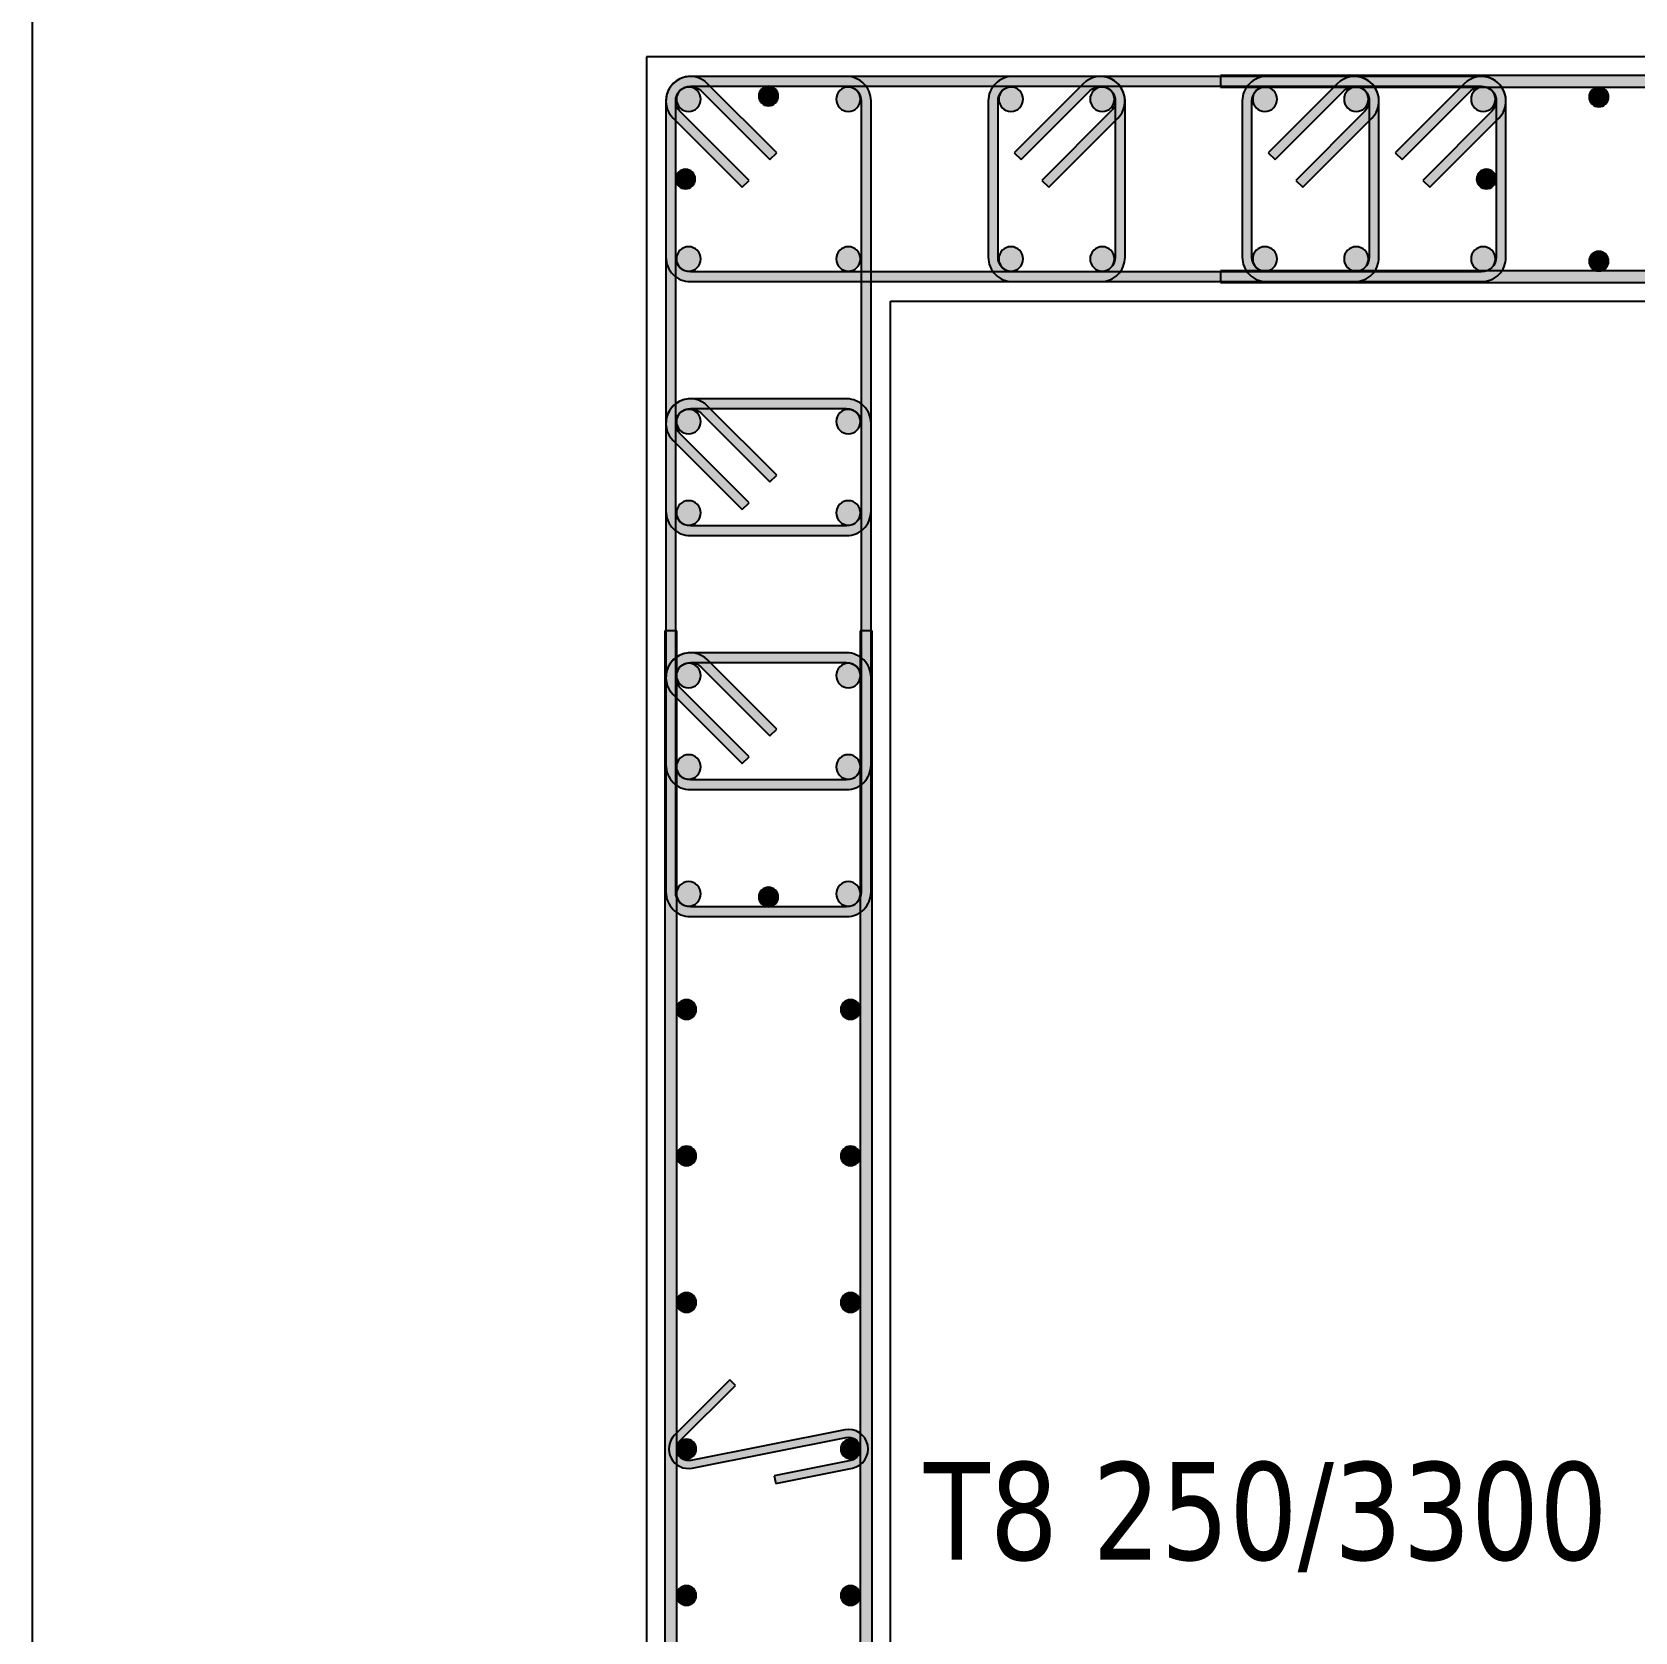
# Model space of a CAD drawing. Header units: millimetres. Extents: x -2171 to 1563, y -1758 to -1505.
# Drawn here: x -1605.61 to -1597.41, y -1613.7 to -1605.52 of the extents above; entities that cross this region are included whole.
import ezdxf

# ---------------------------------------------------------------- set-up
doc = ezdxf.new("R2010")
doc.units = ezdxf.units.MM
for name, color, linetype in [('Col_Det', 7, 'Continuous'), ('Col_Det_Fill', 7, 'Continuous'), ('Geo_Col_Pro_1', 7, 'Continuous'), ('pinakaki', 153, 'Continuous')]:
    doc.layers.add(name, color=color, linetype=linetype)
doc.styles.get("Standard").update_dxf_attribs({"font": 'tahoma.ttf'})

msp = doc.modelspace()

# ---------------------------------------------------------------- hatches: boundary and pattern name
at = {"layer": 'Col_Det_Fill'}
for color, points in [(252, [(-1602.1903, -1605.8148), (-1602.1549, -1605.7794, 0.668179), (-1602.3683, -1605.8678), (-1602.3183, -1605.8678, -0.668179)]), (252, [(-1602.2433, -1605.7928), (-1602.2433, -1605.7428, 0.668179), (-1602.3317, -1605.9562), (-1602.2963, -1605.9208, -0.668179)]), (252, [(-1602.2433, -1605.7928), (-1602.2433, -1605.7428, 0.414214), (-1602.3683, -1605.8678), (-1602.3183, -1605.8678, -0.414214)]), (56, [(-1602.2521, -1605.7965, 0.414214), (-1602.3146, -1605.859, 0.414214), (-1602.2521, -1605.9215, 0.414214), (-1602.1896, -1605.859, 0.414214)]), (252, [(-1601.4433, -1605.7928), (-1601.4433, -1605.7428), (-1602.2433, -1605.7428), (-1602.2433, -1605.7928)]), (252, [(-1598.1933, -1605.7928), (-1598.1933, -1605.7428), (-1602.2433, -1605.7428), (-1602.2433, -1605.7928)]), (252, [(-1601.8367, -1606.1683), (-1601.8014, -1606.133), (-1602.1549, -1605.7794), (-1602.1903, -1605.8148)]), (133, [(-1601.8433, -1605.7928, 0.414214), (-1601.8933, -1605.8428, 0.414214), (-1601.8433, -1605.8928, 0.414214), (-1601.7933, -1605.8428, 0.414214)]), (56, [(-1601.4345, -1605.7965, 0.414214), (-1601.497, -1605.859, 0.414214), (-1601.4345, -1605.9215, 0.414214), (-1601.372, -1605.859, 0.414214)]), (252, [(-1601.3683, -1605.8678), (-1601.3183, -1605.8678, 0.414214), (-1601.4433, -1605.7428), (-1601.4433, -1605.7928, -0.414214)]), (252, [(-1600.5933, -1605.7928), (-1600.5933, -1605.7428, 0.414214), (-1600.7183, -1605.8678), (-1600.6683, -1605.8678, -0.414214)]), (56, [(-1600.6021, -1605.7965, 0.414214), (-1600.6646, -1605.859, 0.414214), (-1600.6021, -1605.9215, 0.414214), (-1600.5396, -1605.859, 0.414214)]), (252, [(-1600.1433, -1605.7928), (-1600.1433, -1605.7428), (-1600.5933, -1605.7428), (-1600.5933, -1605.7928)]), (252, [(-1600.1963, -1605.8148), (-1600.2317, -1605.7794), (-1600.5852, -1606.133), (-1600.5499, -1606.1683)]), (252, [(-1600.0683, -1605.8678), (-1600.0183, -1605.8678, 0.668179), (-1600.2317, -1605.7794), (-1600.1963, -1605.8148, -0.668179)]), (56, [(-1600.1345, -1605.7965, 0.414214), (-1600.197, -1605.859, 0.414214), (-1600.1345, -1605.9215, 0.414214), (-1600.072, -1605.859, 0.414214)]), (252, [(-1600.0903, -1605.9208), (-1600.0549, -1605.9562, 0.668179), (-1600.1433, -1605.7428), (-1600.1433, -1605.7928, -0.668179)]), (252, [(-1592.6564, -1605.7978), (-1592.6564, -1605.7378), (-1599.5302, -1605.7378), (-1599.5302, -1605.7978)]), (252, [(-1599.2933, -1605.7928), (-1599.2933, -1605.7428, 0.414214), (-1599.4183, -1605.8678), (-1599.3683, -1605.8678, -0.414214)]), (56, [(-1599.3021, -1605.7965, 0.414214), (-1599.3646, -1605.859, 0.414214), (-1599.3021, -1605.9215, 0.414214), (-1599.2396, -1605.859, 0.414214)]), (252, [(-1598.8433, -1605.7928), (-1598.8433, -1605.7428), (-1599.2933, -1605.7428), (-1599.2933, -1605.7928)]), (252, [(-1598.8963, -1605.8148), (-1598.9317, -1605.7794), (-1599.2852, -1606.133), (-1599.2499, -1606.1683)]), (252, [(-1598.7683, -1605.8678), (-1598.7183, -1605.8678, 0.668179), (-1598.9317, -1605.7794), (-1598.8963, -1605.8148, -0.668179)]), (56, [(-1598.8345, -1605.7965, 0.414214), (-1598.897, -1605.859, 0.414214), (-1598.8345, -1605.9215, 0.414214), (-1598.772, -1605.859, 0.414214)]), (252, [(-1598.7903, -1605.9208), (-1598.7549, -1605.9562, 0.668179), (-1598.8433, -1605.7428), (-1598.8433, -1605.7928, -0.668179)]), (252, [(-1598.2463, -1605.8148), (-1598.2817, -1605.7794), (-1598.6352, -1606.133), (-1598.5999, -1606.1683)]), (252, [(-1598.1183, -1605.8678), (-1598.0683, -1605.8678, 0.668179), (-1598.2817, -1605.7794), (-1598.2463, -1605.8148, -0.668179)]), (56, [(-1598.1845, -1605.7965, 0.414214), (-1598.247, -1605.859, 0.414214), (-1598.1845, -1605.9215, 0.414214), (-1598.122, -1605.859, 0.414214)]), (252, [(-1598.1403, -1605.9208), (-1598.1049, -1605.9562, 0.668179), (-1598.1933, -1605.7428), (-1598.1933, -1605.7928, -0.668179)]), (133, [(-1597.6429, -1605.8478, 0.414214), (-1597.5929, -1605.8978, 0.414214), (-1597.5429, -1605.8478, 0.414214), (-1597.5929, -1605.7978, 0.414214)]), (252, [(-1602.3183, -1605.8678), (-1602.3683, -1605.8678), (-1602.3683, -1609.9178), (-1602.3183, -1609.9178)]), (252, [(-1602.3183, -1605.8678), (-1602.3683, -1605.8678), (-1602.3683, -1606.6678), (-1602.3183, -1606.6678)]), (252, [(-1601.3683, -1609.9178), (-1601.3183, -1609.9178), (-1601.3183, -1605.8678), (-1601.3683, -1605.8678)]), (252, [(-1600.6683, -1605.8678), (-1600.7183, -1605.8678), (-1600.7183, -1606.6678), (-1600.6683, -1606.6678)]), (252, [(-1600.0683, -1606.6678), (-1600.0183, -1606.6678), (-1600.0183, -1605.8678), (-1600.0683, -1605.8678)]), (252, [(-1599.3683, -1605.8678), (-1599.4183, -1605.8678), (-1599.4183, -1606.6678), (-1599.3683, -1606.6678)]), (252, [(-1598.7683, -1606.6678), (-1598.7183, -1606.6678), (-1598.7183, -1605.8678), (-1598.7683, -1605.8678)]), (252, [(-1598.1183, -1606.6678), (-1598.0683, -1606.6678), (-1598.0683, -1605.8678), (-1598.1183, -1605.8678)]), (252, [(-1602.2963, -1605.9208), (-1602.3317, -1605.9562), (-1601.9781, -1606.3097), (-1601.9428, -1606.2744)]), (252, [(-1600.4438, -1606.2744), (-1600.4085, -1606.3097), (-1600.0549, -1605.9562), (-1600.0903, -1605.9208)]), (252, [(-1599.1438, -1606.2744), (-1599.1085, -1606.3097), (-1598.7549, -1605.9562), (-1598.7903, -1605.9208)]), (252, [(-1598.4938, -1606.2744), (-1598.4585, -1606.3097), (-1598.1049, -1605.9562), (-1598.1403, -1605.9208)]), (133, [(-1602.2683, -1606.2178, 0.414214), (-1602.3183, -1606.2678, 0.414214), (-1602.2683, -1606.3178, 0.414214), (-1602.2183, -1606.2678, 0.414214)]), (133, [(-1598.1683, -1606.2178, 0.414214), (-1598.2183, -1606.2678, 0.414214), (-1598.1683, -1606.3178, 0.414214), (-1598.1183, -1606.2678, 0.414214)]), (56, [(-1602.2521, -1606.6141, 0.414214), (-1602.3146, -1606.6766, 0.414214), (-1602.2521, -1606.7391, 0.414214), (-1602.1896, -1606.6766, 0.414214)]), (56, [(-1601.4345, -1606.6141, 0.414214), (-1601.497, -1606.6766, 0.414214), (-1601.4345, -1606.7391, 0.414214), (-1601.372, -1606.6766, 0.414214)]), (56, [(-1600.6021, -1606.6141, 0.414214), (-1600.6646, -1606.6766, 0.414214), (-1600.6021, -1606.7391, 0.414214), (-1600.5396, -1606.6766, 0.414214)]), (56, [(-1600.1345, -1606.6141, 0.414214), (-1600.197, -1606.6766, 0.414214), (-1600.1345, -1606.7391, 0.414214), (-1600.072, -1606.6766, 0.414214)]), (56, [(-1599.3021, -1606.6141, 0.414214), (-1599.3646, -1606.6766, 0.414214), (-1599.3021, -1606.7391, 0.414214), (-1599.2396, -1606.6766, 0.414214)]), (56, [(-1598.8345, -1606.6141, 0.414214), (-1598.897, -1606.6766, 0.414214), (-1598.8345, -1606.7391, 0.414214), (-1598.772, -1606.6766, 0.414214)]), (56, [(-1598.1845, -1606.6141, 0.414214), (-1598.247, -1606.6766, 0.414214), (-1598.1845, -1606.7391, 0.414214), (-1598.122, -1606.6766, 0.414214)]), (252, [(-1602.3183, -1606.6678), (-1602.3683, -1606.6678, 0.414214), (-1602.2433, -1606.7928), (-1602.2433, -1606.7428, -0.414214)]), (252, [(-1600.6683, -1606.6678), (-1600.7183, -1606.6678, 0.414214), (-1600.5933, -1606.7928), (-1600.5933, -1606.7428, -0.414214)]), (252, [(-1600.1433, -1606.7428), (-1600.1433, -1606.7928, 0.414214), (-1600.0183, -1606.6678), (-1600.0683, -1606.6678, -0.414214)]), (252, [(-1599.3683, -1606.6678), (-1599.4183, -1606.6678, 0.414214), (-1599.2933, -1606.7928), (-1599.2933, -1606.7428, -0.414214)]), (252, [(-1598.8433, -1606.7428), (-1598.8433, -1606.7928, 0.414214), (-1598.7183, -1606.6678), (-1598.7683, -1606.6678, -0.414214)]), (252, [(-1598.1933, -1606.7428), (-1598.1933, -1606.7928, 0.414214), (-1598.0683, -1606.6678), (-1598.1183, -1606.6678, -0.414214)]), (133, [(-1597.6429, -1606.6878, 0.414214), (-1597.5929, -1606.7378, 0.414214), (-1597.5429, -1606.6878, 0.414214), (-1597.5929, -1606.6378, 0.414214)]), (252, [(-1602.2433, -1606.7428), (-1602.2433, -1606.7928), (-1598.1933, -1606.7928), (-1598.1933, -1606.7428)]), (252, [(-1600.5933, -1606.7428), (-1600.5933, -1606.7928), (-1600.1433, -1606.7928), (-1600.1433, -1606.7428)]), (252, [(-1599.5302, -1606.7378), (-1599.5302, -1606.7978), (-1592.6564, -1606.7978), (-1592.6564, -1606.7378)]), (252, [(-1599.2933, -1606.7428), (-1599.2933, -1606.7928), (-1598.8433, -1606.7928), (-1598.8433, -1606.7428)]), (252, [(-1602.1903, -1607.4648), (-1602.1549, -1607.4294, 0.668179), (-1602.3683, -1607.5178), (-1602.3183, -1607.5178, -0.668179)]), (252, [(-1602.2433, -1607.4428), (-1602.2433, -1607.3928, 0.668179), (-1602.3317, -1607.6062), (-1602.2963, -1607.5708, -0.668179)]), (252, [(-1601.4433, -1607.4428), (-1601.4433, -1607.3928), (-1602.2433, -1607.3928), (-1602.2433, -1607.4428)]), (252, [(-1601.8367, -1607.8183), (-1601.8014, -1607.783), (-1602.1549, -1607.4294), (-1602.1903, -1607.4648)]), (252, [(-1601.3683, -1607.5178), (-1601.3183, -1607.5178, 0.414214), (-1601.4433, -1607.3928), (-1601.4433, -1607.4428, -0.414214)]), (252, [(-1602.3183, -1607.5178), (-1602.3683, -1607.5178), (-1602.3683, -1607.9678), (-1602.3183, -1607.9678)]), (56, [(-1602.2521, -1607.4465, 0.414214), (-1602.3146, -1607.509, 0.414214), (-1602.2521, -1607.5715, 0.414214), (-1602.1896, -1607.509, 0.414214)]), (56, [(-1601.4345, -1607.4465, 0.414214), (-1601.497, -1607.509, 0.414214), (-1601.4345, -1607.5715, 0.414214), (-1601.372, -1607.509, 0.414214)]), (252, [(-1601.3683, -1607.9678), (-1601.3183, -1607.9678), (-1601.3183, -1607.5178), (-1601.3683, -1607.5178)]), (252, [(-1602.2963, -1607.5708), (-1602.3317, -1607.6062), (-1601.9781, -1607.9597), (-1601.9428, -1607.9244)]), (56, [(-1602.2521, -1607.9141, 0.414214), (-1602.3146, -1607.9766, 0.414214), (-1602.2521, -1608.0391, 0.414214), (-1602.1896, -1607.9766, 0.414214)]), (56, [(-1601.4345, -1607.9141, 0.414214), (-1601.497, -1607.9766, 0.414214), (-1601.4345, -1608.0391, 0.414214), (-1601.372, -1607.9766, 0.414214)]), (252, [(-1602.3183, -1607.9678), (-1602.3683, -1607.9678, 0.414214), (-1602.2433, -1608.0928), (-1602.2433, -1608.0428, -0.414214)]), (252, [(-1601.4433, -1608.0428), (-1601.4433, -1608.0928, 0.414214), (-1601.3183, -1607.9678), (-1601.3683, -1607.9678, -0.414214)]), (252, [(-1602.2433, -1608.0428), (-1602.2433, -1608.0928), (-1601.4433, -1608.0928), (-1601.4433, -1608.0428)]), (252, [(-1602.3133, -1608.5809), (-1602.3733, -1608.5809), (-1602.3733, -1619.2047), (-1602.3133, -1619.2047)]), (252, [(-1601.3733, -1619.2047), (-1601.3133, -1619.2047), (-1601.3133, -1608.5809), (-1601.3733, -1608.5809)]), (252, [(-1602.1903, -1608.7648), (-1602.1549, -1608.7294, 0.668179), (-1602.3683, -1608.8178), (-1602.3183, -1608.8178, -0.668179)]), (252, [(-1602.2433, -1608.7428), (-1602.2433, -1608.6928, 0.668179), (-1602.3317, -1608.9062), (-1602.2963, -1608.8708, -0.668179)]), (56, [(-1602.2521, -1608.7465, 0.414214), (-1602.3146, -1608.809, 0.414214), (-1602.2521, -1608.8715, 0.414214), (-1602.1896, -1608.809, 0.414214)]), (252, [(-1601.4433, -1608.7428), (-1601.4433, -1608.6928), (-1602.2433, -1608.6928), (-1602.2433, -1608.7428)]), (252, [(-1601.8367, -1609.1183), (-1601.8014, -1609.083), (-1602.1549, -1608.7294), (-1602.1903, -1608.7648)]), (56, [(-1601.4345, -1608.7465, 0.414214), (-1601.497, -1608.809, 0.414214), (-1601.4345, -1608.8715, 0.414214), (-1601.372, -1608.809, 0.414214)]), (252, [(-1601.3683, -1608.8178), (-1601.3183, -1608.8178, 0.414214), (-1601.4433, -1608.6928), (-1601.4433, -1608.7428, -0.414214)]), (252, [(-1602.3183, -1608.8178), (-1602.3683, -1608.8178), (-1602.3683, -1609.2678), (-1602.3183, -1609.2678)]), (252, [(-1601.3683, -1609.2678), (-1601.3183, -1609.2678), (-1601.3183, -1608.8178), (-1601.3683, -1608.8178)]), (252, [(-1602.2963, -1608.8708), (-1602.3317, -1608.9062), (-1601.9781, -1609.2597), (-1601.9428, -1609.2244)]), (56, [(-1602.2521, -1609.2141, 0.414214), (-1602.3146, -1609.2766, 0.414214), (-1602.2521, -1609.3391, 0.414214), (-1602.1896, -1609.2766, 0.414214)]), (56, [(-1601.4345, -1609.2141, 0.414214), (-1601.497, -1609.2766, 0.414214), (-1601.4345, -1609.3391, 0.414214), (-1601.372, -1609.2766, 0.414214)]), (252, [(-1602.3183, -1609.2678), (-1602.3683, -1609.2678, 0.414214), (-1602.2433, -1609.3928), (-1602.2433, -1609.3428, -0.414214)]), (252, [(-1601.4433, -1609.3428), (-1601.4433, -1609.3928, 0.414214), (-1601.3183, -1609.2678), (-1601.3683, -1609.2678, -0.414214)]), (252, [(-1602.2433, -1609.3428), (-1602.2433, -1609.3928), (-1601.4433, -1609.3928), (-1601.4433, -1609.3428)]), (56, [(-1602.2521, -1609.8641, 0.414214), (-1602.3146, -1609.9266, 0.414214), (-1602.2521, -1609.9891, 0.414214), (-1602.1896, -1609.9266, 0.414214)]), (133, [(-1601.8433, -1609.8928, 0.414214), (-1601.8933, -1609.9428, 0.414214), (-1601.8433, -1609.9928, 0.414214), (-1601.7933, -1609.9428, 0.414214)]), (56, [(-1601.4345, -1609.8641, 0.414214), (-1601.497, -1609.9266, 0.414214), (-1601.4345, -1609.9891, 0.414214), (-1601.372, -1609.9266, 0.414214)]), (252, [(-1602.3183, -1609.9178), (-1602.3683, -1609.9178, 0.414214), (-1602.2433, -1610.0428), (-1602.2433, -1609.9928, -0.414214)]), (252, [(-1601.4433, -1609.9928), (-1601.4433, -1610.0428, 0.414214), (-1601.3183, -1609.9178), (-1601.3683, -1609.9178, -0.414214)]), (252, [(-1602.2433, -1609.9928), (-1602.2433, -1610.0428), (-1601.4433, -1610.0428), (-1601.4433, -1609.9928)]), (133, [(-1602.2633, -1610.5683, 0.414214), (-1602.2133, -1610.5183, 0.414214), (-1602.2633, -1610.4683, 0.414214), (-1602.3133, -1610.5183, 0.414214)]), (133, [(-1601.4233, -1610.5683, 0.414214), (-1601.3733, -1610.5183, 0.414214), (-1601.4233, -1610.4683, 0.414214), (-1601.4733, -1610.5183, 0.414214)]), (133, [(-1602.2633, -1611.3182, 0.414214), (-1602.2133, -1611.2682, 0.414214), (-1602.2633, -1611.2182, 0.414214), (-1602.3133, -1611.2682, 0.414214)]), (133, [(-1601.4233, -1611.3182, 0.414214), (-1601.3733, -1611.2682, 0.414214), (-1601.4233, -1611.2182, 0.414214), (-1601.4733, -1611.2682, 0.414214)]), (133, [(-1602.2633, -1612.0681, 0.414214), (-1602.2133, -1612.0181, 0.414214), (-1602.2633, -1611.9681, 0.414214), (-1602.3133, -1612.0181, 0.414214)]), (133, [(-1601.4233, -1612.0681, 0.414214), (-1601.3733, -1612.0181, 0.414214), (-1601.4233, -1611.9681, 0.414214), (-1601.4733, -1612.0181, 0.414214)]), (252, [(-1602.324, -1612.6972), (-1602.2957, -1612.7255), (-1602.0129, -1612.4427), (-1602.0412, -1612.4144)]), (252, [(-1601.445, -1612.7091), (-1601.4528, -1612.6699), (-1602.2416, -1612.8268), (-1602.2338, -1612.866)]), (252, [(-1601.4216, -1612.8268), (-1601.4138, -1612.866, 1), (-1601.4528, -1612.6699), (-1601.445, -1612.7091, -1)]), (252, [(-1602.2338, -1612.866), (-1602.2416, -1612.8268, -0.741663), (-1602.2957, -1612.7255), (-1602.324, -1612.6972, 0.741663)]), (133, [(-1602.2633, -1612.818, 0.414214), (-1602.2133, -1612.768, 0.414214), (-1602.2633, -1612.718, 0.414214), (-1602.3133, -1612.768, 0.414214)]), (133, [(-1601.4233, -1612.818, 0.414214), (-1601.3733, -1612.768, 0.414214), (-1601.4233, -1612.718, 0.414214), (-1601.4733, -1612.768, 0.414214)]), (252, [(-1601.8139, -1612.9049), (-1601.8061, -1612.9441), (-1601.4138, -1612.866), (-1601.4216, -1612.8268)]), (133, [(-1602.2633, -1613.5679, 0.414214), (-1602.2133, -1613.5179, 0.414214), (-1602.2633, -1613.4679, 0.414214), (-1602.3133, -1613.5179, 0.414214)]), (133, [(-1601.4233, -1613.5679, 0.414214), (-1601.3733, -1613.5179, 0.414214), (-1601.4233, -1613.4679, 0.414214), (-1601.4733, -1613.5179, 0.414214)])]:
    msp.add_hatch(color=color, dxfattribs=at).paths.add_polyline_path(points)

# ---------------------------------------------------------------- linework, layer by layer
at = {"layer": 'Col_Det', "color": 7}
for points in [[(-1602.4683, -1605.6428), (-1602.4683, -1622.1428)], [(-1589.7183, -1605.6428), (-1602.4683, -1605.6428)], [(-1601.4433, -1605.7428), (-1602.2433, -1605.7428)], [(-1598.1933, -1605.7428), (-1602.2433, -1605.7428)], [(-1602.2433, -1605.7928), (-1601.4433, -1605.7928)], [(-1602.2433, -1605.7928), (-1598.1933, -1605.7928)], [(-1601.8014, -1606.133), (-1602.1549, -1605.7794)], [(-1600.1433, -1605.7428), (-1600.5933, -1605.7428)], [(-1600.5933, -1605.7928), (-1600.1433, -1605.7928)], [(-1600.2317, -1605.7794), (-1600.5852, -1606.133)], [(-1592.6564, -1605.7378), (-1599.5302, -1605.7378)], [(-1599.5302, -1605.7378), (-1599.5302, -1605.7978)], [(-1599.5302, -1605.7978), (-1592.6564, -1605.7978)], [(-1598.8433, -1605.7428), (-1599.2933, -1605.7428)], [(-1599.2933, -1605.7928), (-1598.8433, -1605.7928)], [(-1598.9317, -1605.7794), (-1599.2852, -1606.133)], [(-1598.2817, -1605.7794), (-1598.6352, -1606.133)], [(-1602.3683, -1605.8678), (-1602.3683, -1609.9178)], [(-1602.3683, -1605.8678), (-1602.3683, -1606.6678)], [(-1602.3183, -1609.9178), (-1602.3183, -1605.8678)], [(-1602.3183, -1606.6678), (-1602.3183, -1605.8678)], [(-1602.1903, -1605.8148), (-1601.8367, -1606.1683)], [(-1601.3683, -1605.8678), (-1601.3683, -1609.9178)], [(-1601.3183, -1609.9178), (-1601.3183, -1605.8678)], [(-1600.7183, -1605.8678), (-1600.7183, -1606.6678)], [(-1600.6683, -1606.6678), (-1600.6683, -1605.8678)], [(-1600.5499, -1606.1683), (-1600.1963, -1605.8148)], [(-1600.0683, -1605.8678), (-1600.0683, -1606.6678)], [(-1600.0183, -1606.6678), (-1600.0183, -1605.8678)], [(-1599.4183, -1605.8678), (-1599.4183, -1606.6678)], [(-1599.3683, -1606.6678), (-1599.3683, -1605.8678)], [(-1599.2499, -1606.1683), (-1598.8963, -1605.8148)], [(-1598.7683, -1605.8678), (-1598.7683, -1606.6678)], [(-1598.7183, -1606.6678), (-1598.7183, -1605.8678)], [(-1598.5999, -1606.1683), (-1598.2463, -1605.8148)], [(-1598.1183, -1605.8678), (-1598.1183, -1606.6678)], [(-1598.0683, -1606.6678), (-1598.0683, -1605.8678)], [(-1602.3317, -1605.9562), (-1601.9781, -1606.3097)], [(-1601.9428, -1606.2744), (-1602.2963, -1605.9208)], [(-1600.0903, -1605.9208), (-1600.4438, -1606.2744)], [(-1600.4085, -1606.3097), (-1600.0549, -1605.9562)], [(-1598.7903, -1605.9208), (-1599.1438, -1606.2744)], [(-1599.1085, -1606.3097), (-1598.7549, -1605.9562)], [(-1598.1403, -1605.9208), (-1598.4938, -1606.2744)], [(-1598.4585, -1606.3097), (-1598.1049, -1605.9562)], [(-1601.8367, -1606.1683), (-1601.8014, -1606.133)], [(-1600.5852, -1606.133), (-1600.5499, -1606.1683)], [(-1599.2852, -1606.133), (-1599.2499, -1606.1683)], [(-1598.6352, -1606.133), (-1598.5999, -1606.1683)], [(-1601.9781, -1606.3097), (-1601.9428, -1606.2744)], [(-1600.4438, -1606.2744), (-1600.4085, -1606.3097)], [(-1599.1438, -1606.2744), (-1599.1085, -1606.3097)], [(-1598.4938, -1606.2744), (-1598.4585, -1606.3097)], [(-1598.1933, -1606.7428), (-1602.2433, -1606.7428)], [(-1600.1433, -1606.7428), (-1600.5933, -1606.7428)], [(-1599.5302, -1606.7378), (-1599.5302, -1606.7978)], [(-1592.6564, -1606.7378), (-1599.5302, -1606.7378)], [(-1598.8433, -1606.7428), (-1599.2933, -1606.7428)], [(-1602.2433, -1606.7928), (-1598.1933, -1606.7928)], [(-1600.5933, -1606.7928), (-1600.1433, -1606.7928)], [(-1599.5302, -1606.7978), (-1592.6564, -1606.7978)], [(-1599.2933, -1606.7928), (-1598.8433, -1606.7928)], [(-1601.2183, -1622.1428), (-1601.2183, -1606.8928)], [(-1601.2183, -1606.8928), (-1591.2183, -1606.8928)], [(-1601.4433, -1607.3928), (-1602.2433, -1607.3928)], [(-1602.2433, -1607.4428), (-1601.4433, -1607.4428)], [(-1601.8014, -1607.783), (-1602.1549, -1607.4294)], [(-1602.3683, -1607.5178), (-1602.3683, -1607.9678)], [(-1602.3183, -1607.9678), (-1602.3183, -1607.5178)], [(-1602.1903, -1607.4648), (-1601.8367, -1607.8183)], [(-1601.3683, -1607.5178), (-1601.3683, -1607.9678)], [(-1601.3183, -1607.9678), (-1601.3183, -1607.5178)], [(-1602.3317, -1607.6062), (-1601.9781, -1607.9597)], [(-1601.9428, -1607.9244), (-1602.2963, -1607.5708)], [(-1601.8367, -1607.8183), (-1601.8014, -1607.783)], [(-1601.9781, -1607.9597), (-1601.9428, -1607.9244)], [(-1601.4433, -1608.0428), (-1602.2433, -1608.0428)], [(-1602.2433, -1608.0928), (-1601.4433, -1608.0928)], [(-1602.3133, -1608.5809), (-1602.3733, -1608.5809)], [(-1602.3733, -1608.5809), (-1602.3733, -1619.2047)], [(-1602.3133, -1619.2047), (-1602.3133, -1608.5809)], [(-1601.3133, -1608.5809), (-1601.3733, -1608.5809)], [(-1601.3733, -1608.5809), (-1601.3733, -1619.2047)], [(-1601.3133, -1619.2047), (-1601.3133, -1608.5809)], [(-1601.4433, -1608.6928), (-1602.2433, -1608.6928)], [(-1602.2433, -1608.7428), (-1601.4433, -1608.7428)], [(-1601.8014, -1609.083), (-1602.1549, -1608.7294)], [(-1602.3683, -1608.8178), (-1602.3683, -1609.2678)], [(-1602.3183, -1609.2678), (-1602.3183, -1608.8178)], [(-1602.1903, -1608.7648), (-1601.8367, -1609.1183)], [(-1601.3683, -1608.8178), (-1601.3683, -1609.2678)], [(-1601.3183, -1609.2678), (-1601.3183, -1608.8178)], [(-1602.3317, -1608.9062), (-1601.9781, -1609.2597)], [(-1601.9428, -1609.2244), (-1602.2963, -1608.8708)], [(-1601.8367, -1609.1183), (-1601.8014, -1609.083)], [(-1601.9781, -1609.2597), (-1601.9428, -1609.2244)], [(-1601.4433, -1609.3428), (-1602.2433, -1609.3428)], [(-1602.2433, -1609.3928), (-1601.4433, -1609.3928)], [(-1601.4433, -1609.9928), (-1602.2433, -1609.9928)], [(-1602.2433, -1610.0428), (-1601.4433, -1610.0428)], [(-1602.0412, -1612.4144), (-1602.324, -1612.6972)], [(-1602.2957, -1612.7255), (-1602.0129, -1612.4427)], [(-1602.0129, -1612.4427), (-1602.0412, -1612.4144)], [(-1601.4528, -1612.6699), (-1602.2416, -1612.8268)], [(-1602.2338, -1612.866), (-1601.445, -1612.7091)], [(-1601.4216, -1612.8268), (-1601.8139, -1612.9049)], [(-1601.8139, -1612.9049), (-1601.8061, -1612.9441)], [(-1601.8061, -1612.9441), (-1601.4138, -1612.866)]]:
    msp.add_lwpolyline(points, dxfattribs=at)
for points in [[(-1602.1549, -1605.7794, 0.668179), (-1602.3683, -1605.8678)], [(-1602.2433, -1605.7428, 0.668179), (-1602.3317, -1605.9562)], [(-1602.2433, -1605.7428, 0.414214), (-1602.3683, -1605.8678)], [(-1602.3183, -1605.8678, -0.668179), (-1602.1903, -1605.8148, -0.668179)], [(-1602.2963, -1605.9208, -0.668179), (-1602.2433, -1605.7928, -0.668179)], [(-1602.3183, -1605.8678, -0.414214), (-1602.2433, -1605.7928, -0.414214)], [(-1602.2521, -1605.7965, 0.414214), (-1602.3146, -1605.859, 0.414214)], [(-1602.1896, -1605.859, 0.414214), (-1602.2521, -1605.7965, 0.414214)], [(-1601.8433, -1605.7928, 0.414214), (-1601.8933, -1605.8428, 0.414214)], [(-1601.7933, -1605.8428, 0.414214), (-1601.8433, -1605.7928, 0.414214)], [(-1601.4345, -1605.7965, 0.414214), (-1601.497, -1605.859, 0.414214)], [(-1601.3183, -1605.8678, 0.414214), (-1601.4433, -1605.7428)], [(-1601.4433, -1605.7928, -0.414214), (-1601.3683, -1605.8678, -0.414214)], [(-1601.372, -1605.859, 0.414214), (-1601.4345, -1605.7965, 0.414214)], [(-1600.5933, -1605.7428, 0.414214), (-1600.7183, -1605.8678)], [(-1600.6683, -1605.8678, -0.414214), (-1600.5933, -1605.7928, -0.414214)], [(-1600.6021, -1605.7965, 0.414214), (-1600.6646, -1605.859, 0.414214)], [(-1600.5396, -1605.859, 0.414214), (-1600.6021, -1605.7965, 0.414214)], [(-1600.0183, -1605.8678, 0.668179), (-1600.2317, -1605.7794)], [(-1600.1345, -1605.7965, 0.414214), (-1600.197, -1605.859, 0.414214)], [(-1600.1963, -1605.8148, -0.668179), (-1600.0683, -1605.8678, -0.668179)], [(-1600.0549, -1605.9562, 0.668179), (-1600.1433, -1605.7428)], [(-1600.1433, -1605.7928, -0.668179), (-1600.0903, -1605.9208, -0.668179)], [(-1600.072, -1605.859, 0.414214), (-1600.1345, -1605.7965, 0.414214)], [(-1599.2933, -1605.7428, 0.414214), (-1599.4183, -1605.8678)], [(-1599.3683, -1605.8678, -0.414214), (-1599.2933, -1605.7928, -0.414214)], [(-1599.3021, -1605.7965, 0.414214), (-1599.3646, -1605.859, 0.414214)], [(-1599.2396, -1605.859, 0.414214), (-1599.3021, -1605.7965, 0.414214)], [(-1598.7183, -1605.8678, 0.668179), (-1598.9317, -1605.7794)], [(-1598.8345, -1605.7965, 0.414214), (-1598.897, -1605.859, 0.414214)], [(-1598.8963, -1605.8148, -0.668179), (-1598.7683, -1605.8678, -0.668179)], [(-1598.7549, -1605.9562, 0.668179), (-1598.8433, -1605.7428)], [(-1598.8433, -1605.7928, -0.668179), (-1598.7903, -1605.9208, -0.668179)], [(-1598.772, -1605.859, 0.414214), (-1598.8345, -1605.7965, 0.414214)], [(-1598.0683, -1605.8678, 0.668179), (-1598.2817, -1605.7794)], [(-1598.1845, -1605.7965, 0.414214), (-1598.247, -1605.859, 0.414214)], [(-1598.2463, -1605.8148, -0.668179), (-1598.1183, -1605.8678, -0.668179)], [(-1598.1049, -1605.9562, 0.668179), (-1598.1933, -1605.7428)], [(-1598.1933, -1605.7928, -0.668179), (-1598.1403, -1605.9208, -0.668179)], [(-1598.122, -1605.859, 0.414214), (-1598.1845, -1605.7965, 0.414214)], [(-1597.5929, -1605.7978, 0.414214), (-1597.6429, -1605.8478, 0.414214)], [(-1597.5429, -1605.8478, 0.414214), (-1597.5929, -1605.7978, 0.414214)], [(-1602.3146, -1605.859, 0.414214), (-1602.2521, -1605.9215, 0.414214)], [(-1602.2521, -1605.9215, 0.414214), (-1602.1896, -1605.859, 0.414214)], [(-1601.8933, -1605.8428, 0.414214), (-1601.8433, -1605.8928, 0.414214)], [(-1601.8433, -1605.8928, 0.414214), (-1601.7933, -1605.8428, 0.414214)], [(-1601.497, -1605.859, 0.414214), (-1601.4345, -1605.9215, 0.414214)], [(-1601.4345, -1605.9215, 0.414214), (-1601.372, -1605.859, 0.414214)], [(-1600.6646, -1605.859, 0.414214), (-1600.6021, -1605.9215, 0.414214)], [(-1600.6021, -1605.9215, 0.414214), (-1600.5396, -1605.859, 0.414214)], [(-1600.197, -1605.859, 0.414214), (-1600.1345, -1605.9215, 0.414214)], [(-1600.1345, -1605.9215, 0.414214), (-1600.072, -1605.859, 0.414214)], [(-1599.3646, -1605.859, 0.414214), (-1599.3021, -1605.9215, 0.414214)], [(-1599.3021, -1605.9215, 0.414214), (-1599.2396, -1605.859, 0.414214)], [(-1598.897, -1605.859, 0.414214), (-1598.8345, -1605.9215, 0.414214)], [(-1598.8345, -1605.9215, 0.414214), (-1598.772, -1605.859, 0.414214)], [(-1598.247, -1605.859, 0.414214), (-1598.1845, -1605.9215, 0.414214)], [(-1598.1845, -1605.9215, 0.414214), (-1598.122, -1605.859, 0.414214)], [(-1597.6429, -1605.8478, 0.414214), (-1597.5929, -1605.8978, 0.414214)], [(-1597.5929, -1605.8978, 0.414214), (-1597.5429, -1605.8478, 0.414214)], [(-1602.2683, -1606.2178, 0.414214), (-1602.3183, -1606.2678, 0.414214)], [(-1602.3183, -1606.2678, 0.414214), (-1602.2683, -1606.3178, 0.414214)], [(-1602.2183, -1606.2678, 0.414214), (-1602.2683, -1606.2178, 0.414214)], [(-1602.2683, -1606.3178, 0.414214), (-1602.2183, -1606.2678, 0.414214)], [(-1598.1683, -1606.2178, 0.414214), (-1598.2183, -1606.2678, 0.414214)], [(-1598.2183, -1606.2678, 0.414214), (-1598.1683, -1606.3178, 0.414214)], [(-1598.1183, -1606.2678, 0.414214), (-1598.1683, -1606.2178, 0.414214)], [(-1598.1683, -1606.3178, 0.414214), (-1598.1183, -1606.2678, 0.414214)], [(-1602.2521, -1606.6141, 0.414214), (-1602.3146, -1606.6766, 0.414214)], [(-1602.1896, -1606.6766, 0.414214), (-1602.2521, -1606.6141, 0.414214)], [(-1601.4345, -1606.6141, 0.414214), (-1601.497, -1606.6766, 0.414214)], [(-1601.372, -1606.6766, 0.414214), (-1601.4345, -1606.6141, 0.414214)], [(-1600.6021, -1606.6141, 0.414214), (-1600.6646, -1606.6766, 0.414214)], [(-1600.5396, -1606.6766, 0.414214), (-1600.6021, -1606.6141, 0.414214)], [(-1600.1345, -1606.6141, 0.414214), (-1600.197, -1606.6766, 0.414214)], [(-1600.072, -1606.6766, 0.414214), (-1600.1345, -1606.6141, 0.414214)], [(-1599.3021, -1606.6141, 0.414214), (-1599.3646, -1606.6766, 0.414214)], [(-1599.2396, -1606.6766, 0.414214), (-1599.3021, -1606.6141, 0.414214)], [(-1598.8345, -1606.6141, 0.414214), (-1598.897, -1606.6766, 0.414214)], [(-1598.772, -1606.6766, 0.414214), (-1598.8345, -1606.6141, 0.414214)], [(-1598.1845, -1606.6141, 0.414214), (-1598.247, -1606.6766, 0.414214)], [(-1598.122, -1606.6766, 0.414214), (-1598.1845, -1606.6141, 0.414214)], [(-1602.3683, -1606.6678, 0.414214), (-1602.2433, -1606.7928)], [(-1602.2433, -1606.7428, -0.414214), (-1602.3183, -1606.6678, -0.414214)], [(-1602.3146, -1606.6766, 0.414214), (-1602.2521, -1606.7391, 0.414214)], [(-1602.2521, -1606.7391, 0.414214), (-1602.1896, -1606.6766, 0.414214)], [(-1601.497, -1606.6766, 0.414214), (-1601.4345, -1606.7391, 0.414214)], [(-1601.4345, -1606.7391, 0.414214), (-1601.372, -1606.6766, 0.414214)], [(-1600.7183, -1606.6678, 0.414214), (-1600.5933, -1606.7928)], [(-1600.5933, -1606.7428, -0.414214), (-1600.6683, -1606.6678, -0.414214)], [(-1600.6646, -1606.6766, 0.414214), (-1600.6021, -1606.7391, 0.414214)], [(-1600.6021, -1606.7391, 0.414214), (-1600.5396, -1606.6766, 0.414214)], [(-1600.197, -1606.6766, 0.414214), (-1600.1345, -1606.7391, 0.414214)], [(-1600.1433, -1606.7928, 0.414214), (-1600.0183, -1606.6678)], [(-1600.0683, -1606.6678, -0.414214), (-1600.1433, -1606.7428, -0.414214)], [(-1600.1345, -1606.7391, 0.414214), (-1600.072, -1606.6766, 0.414214)], [(-1599.4183, -1606.6678, 0.414214), (-1599.2933, -1606.7928)], [(-1599.2933, -1606.7428, -0.414214), (-1599.3683, -1606.6678, -0.414214)], [(-1599.3646, -1606.6766, 0.414214), (-1599.3021, -1606.7391, 0.414214)], [(-1599.3021, -1606.7391, 0.414214), (-1599.2396, -1606.6766, 0.414214)], [(-1598.897, -1606.6766, 0.414214), (-1598.8345, -1606.7391, 0.414214)], [(-1598.8433, -1606.7928, 0.414214), (-1598.7183, -1606.6678)], [(-1598.7683, -1606.6678, -0.414214), (-1598.8433, -1606.7428, -0.414214)], [(-1598.8345, -1606.7391, 0.414214), (-1598.772, -1606.6766, 0.414214)], [(-1598.247, -1606.6766, 0.414214), (-1598.1845, -1606.7391, 0.414214)], [(-1598.1933, -1606.7928, 0.414214), (-1598.0683, -1606.6678)], [(-1598.1183, -1606.6678, -0.414214), (-1598.1933, -1606.7428, -0.414214)], [(-1598.1845, -1606.7391, 0.414214), (-1598.122, -1606.6766, 0.414214)], [(-1597.5929, -1606.6378, 0.414214), (-1597.6429, -1606.6878, 0.414214)], [(-1597.6429, -1606.6878, 0.414214), (-1597.5929, -1606.7378, 0.414214)], [(-1597.5429, -1606.6878, 0.414214), (-1597.5929, -1606.6378, 0.414214)], [(-1597.5929, -1606.7378, 0.414214), (-1597.5429, -1606.6878, 0.414214)], [(-1602.1549, -1607.4294, 0.668179), (-1602.3683, -1607.5178)], [(-1602.2433, -1607.3928, 0.668179), (-1602.3317, -1607.6062)], [(-1602.3183, -1607.5178, -0.668179), (-1602.1903, -1607.4648, -0.668179)], [(-1602.2963, -1607.5708, -0.668179), (-1602.2433, -1607.4428, -0.668179)], [(-1601.3183, -1607.5178, 0.414214), (-1601.4433, -1607.3928)], [(-1601.4433, -1607.4428, -0.414214), (-1601.3683, -1607.5178, -0.414214)], [(-1602.2521, -1607.4465, 0.414214), (-1602.3146, -1607.509, 0.414214)], [(-1602.3146, -1607.509, 0.414214), (-1602.2521, -1607.5715, 0.414214)], [(-1602.1896, -1607.509, 0.414214), (-1602.2521, -1607.4465, 0.414214)], [(-1602.2521, -1607.5715, 0.414214), (-1602.1896, -1607.509, 0.414214)], [(-1601.4345, -1607.4465, 0.414214), (-1601.497, -1607.509, 0.414214)], [(-1601.497, -1607.509, 0.414214), (-1601.4345, -1607.5715, 0.414214)], [(-1601.372, -1607.509, 0.414214), (-1601.4345, -1607.4465, 0.414214)], [(-1601.4345, -1607.5715, 0.414214), (-1601.372, -1607.509, 0.414214)], [(-1602.2521, -1607.9141, 0.414214), (-1602.3146, -1607.9766, 0.414214)], [(-1602.1896, -1607.9766, 0.414214), (-1602.2521, -1607.9141, 0.414214)], [(-1601.4345, -1607.9141, 0.414214), (-1601.497, -1607.9766, 0.414214)], [(-1601.372, -1607.9766, 0.414214), (-1601.4345, -1607.9141, 0.414214)], [(-1602.3683, -1607.9678, 0.414214), (-1602.2433, -1608.0928)], [(-1602.2433, -1608.0428, -0.414214), (-1602.3183, -1607.9678, -0.414214)], [(-1602.3146, -1607.9766, 0.414214), (-1602.2521, -1608.0391, 0.414214)], [(-1602.2521, -1608.0391, 0.414214), (-1602.1896, -1607.9766, 0.414214)], [(-1601.497, -1607.9766, 0.414214), (-1601.4345, -1608.0391, 0.414214)], [(-1601.4433, -1608.0928, 0.414214), (-1601.3183, -1607.9678)], [(-1601.3683, -1607.9678, -0.414214), (-1601.4433, -1608.0428, -0.414214)], [(-1601.4345, -1608.0391, 0.414214), (-1601.372, -1607.9766, 0.414214)], [(-1602.1549, -1608.7294, 0.668179), (-1602.3683, -1608.8178)], [(-1602.2433, -1608.6928, 0.668179), (-1602.3317, -1608.9062)], [(-1602.3183, -1608.8178, -0.668179), (-1602.1903, -1608.7648, -0.668179)], [(-1602.2963, -1608.8708, -0.668179), (-1602.2433, -1608.7428, -0.668179)], [(-1602.2521, -1608.7465, 0.414214), (-1602.3146, -1608.809, 0.414214)], [(-1602.1896, -1608.809, 0.414214), (-1602.2521, -1608.7465, 0.414214)], [(-1601.4345, -1608.7465, 0.414214), (-1601.497, -1608.809, 0.414214)], [(-1601.3183, -1608.8178, 0.414214), (-1601.4433, -1608.6928)], [(-1601.4433, -1608.7428, -0.414214), (-1601.3683, -1608.8178, -0.414214)], [(-1601.372, -1608.809, 0.414214), (-1601.4345, -1608.7465, 0.414214)], [(-1602.3146, -1608.809, 0.414214), (-1602.2521, -1608.8715, 0.414214)], [(-1602.2521, -1608.8715, 0.414214), (-1602.1896, -1608.809, 0.414214)], [(-1601.497, -1608.809, 0.414214), (-1601.4345, -1608.8715, 0.414214)], [(-1601.4345, -1608.8715, 0.414214), (-1601.372, -1608.809, 0.414214)], [(-1602.2521, -1609.2141, 0.414214), (-1602.3146, -1609.2766, 0.414214)], [(-1602.1896, -1609.2766, 0.414214), (-1602.2521, -1609.2141, 0.414214)], [(-1601.4345, -1609.2141, 0.414214), (-1601.497, -1609.2766, 0.414214)], [(-1601.372, -1609.2766, 0.414214), (-1601.4345, -1609.2141, 0.414214)], [(-1602.3683, -1609.2678, 0.414214), (-1602.2433, -1609.3928)], [(-1602.2433, -1609.3428, -0.414214), (-1602.3183, -1609.2678, -0.414214)], [(-1602.3146, -1609.2766, 0.414214), (-1602.2521, -1609.3391, 0.414214)], [(-1602.2521, -1609.3391, 0.414214), (-1602.1896, -1609.2766, 0.414214)], [(-1601.497, -1609.2766, 0.414214), (-1601.4345, -1609.3391, 0.414214)], [(-1601.4433, -1609.3928, 0.414214), (-1601.3183, -1609.2678)], [(-1601.3683, -1609.2678, -0.414214), (-1601.4433, -1609.3428, -0.414214)], [(-1601.4345, -1609.3391, 0.414214), (-1601.372, -1609.2766, 0.414214)], [(-1602.2521, -1609.8641, 0.414214), (-1602.3146, -1609.9266, 0.414214)], [(-1602.1896, -1609.9266, 0.414214), (-1602.2521, -1609.8641, 0.414214)], [(-1601.8433, -1609.8928, 0.414214), (-1601.8933, -1609.9428, 0.414214)], [(-1601.7933, -1609.9428, 0.414214), (-1601.8433, -1609.8928, 0.414214)], [(-1601.4345, -1609.8641, 0.414214), (-1601.497, -1609.9266, 0.414214)], [(-1601.372, -1609.9266, 0.414214), (-1601.4345, -1609.8641, 0.414214)], [(-1602.3683, -1609.9178, 0.414214), (-1602.2433, -1610.0428)], [(-1602.2433, -1609.9928, -0.414214), (-1602.3183, -1609.9178, -0.414214)], [(-1602.3146, -1609.9266, 0.414214), (-1602.2521, -1609.9891, 0.414214)], [(-1602.2521, -1609.9891, 0.414214), (-1602.1896, -1609.9266, 0.414214)], [(-1601.8933, -1609.9428, 0.414214), (-1601.8433, -1609.9928, 0.414214)], [(-1601.8433, -1609.9928, 0.414214), (-1601.7933, -1609.9428, 0.414214)], [(-1601.497, -1609.9266, 0.414214), (-1601.4345, -1609.9891, 0.414214)], [(-1601.4433, -1610.0428, 0.414214), (-1601.3183, -1609.9178)], [(-1601.3683, -1609.9178, -0.414214), (-1601.4433, -1609.9928, -0.414214)], [(-1601.4345, -1609.9891, 0.414214), (-1601.372, -1609.9266, 0.414214)], [(-1602.2633, -1610.4683, 0.414214), (-1602.3133, -1610.5183, 0.414214)], [(-1602.2133, -1610.5183, 0.414214), (-1602.2633, -1610.4683, 0.414214)], [(-1601.4233, -1610.4683, 0.414214), (-1601.4733, -1610.5183, 0.414214)], [(-1601.3733, -1610.5183, 0.414214), (-1601.4233, -1610.4683, 0.414214)], [(-1602.3133, -1610.5183, 0.414214), (-1602.2633, -1610.5683, 0.414214)], [(-1602.2633, -1610.5683, 0.414214), (-1602.2133, -1610.5183, 0.414214)], [(-1601.4733, -1610.5183, 0.414214), (-1601.4233, -1610.5683, 0.414214)], [(-1601.4233, -1610.5683, 0.414214), (-1601.3733, -1610.5183, 0.414214)], [(-1602.2633, -1611.2182, 0.414214), (-1602.3133, -1611.2682, 0.414214)], [(-1602.2133, -1611.2682, 0.414214), (-1602.2633, -1611.2182, 0.414214)], [(-1601.4233, -1611.2182, 0.414214), (-1601.4733, -1611.2682, 0.414214)], [(-1601.3733, -1611.2682, 0.414214), (-1601.4233, -1611.2182, 0.414214)], [(-1602.3133, -1611.2682, 0.414214), (-1602.2633, -1611.3182, 0.414214)], [(-1602.2633, -1611.3182, 0.414214), (-1602.2133, -1611.2682, 0.414214)], [(-1601.4733, -1611.2682, 0.414214), (-1601.4233, -1611.3182, 0.414214)], [(-1601.4233, -1611.3182, 0.414214), (-1601.3733, -1611.2682, 0.414214)], [(-1602.2633, -1611.9681, 0.414214), (-1602.3133, -1612.0181, 0.414214)], [(-1602.3133, -1612.0181, 0.414214), (-1602.2633, -1612.0681, 0.414214)], [(-1602.2133, -1612.0181, 0.414214), (-1602.2633, -1611.9681, 0.414214)], [(-1602.2633, -1612.0681, 0.414214), (-1602.2133, -1612.0181, 0.414214)], [(-1601.4233, -1611.9681, 0.414214), (-1601.4733, -1612.0181, 0.414214)], [(-1601.4733, -1612.0181, 0.414214), (-1601.4233, -1612.0681, 0.414214)], [(-1601.3733, -1612.0181, 0.414214), (-1601.4233, -1611.9681, 0.414214)], [(-1601.4233, -1612.0681, 0.414214), (-1601.3733, -1612.0181, 0.414214)], [(-1601.4138, -1612.866, 1), (-1601.4528, -1612.6699)], [(-1602.324, -1612.6972, 0.741663), (-1602.2338, -1612.866, 0.741663)], [(-1602.2633, -1612.718, 0.414214), (-1602.3133, -1612.768, 0.414214)], [(-1602.2416, -1612.8268, -0.741663), (-1602.2957, -1612.7255)], [(-1602.3133, -1612.768, 0.414214), (-1602.2633, -1612.818, 0.414214)], [(-1602.2133, -1612.768, 0.414214), (-1602.2633, -1612.718, 0.414214)], [(-1602.2633, -1612.818, 0.414214), (-1602.2133, -1612.768, 0.414214)], [(-1601.4233, -1612.718, 0.414214), (-1601.4733, -1612.768, 0.414214)], [(-1601.4733, -1612.768, 0.414214), (-1601.4233, -1612.818, 0.414214)], [(-1601.445, -1612.7091, -1), (-1601.4216, -1612.8268, -1)], [(-1601.3733, -1612.768, 0.414214), (-1601.4233, -1612.718, 0.414214)], [(-1601.4233, -1612.818, 0.414214), (-1601.3733, -1612.768, 0.414214)], [(-1602.2633, -1613.4679, 0.414214), (-1602.3133, -1613.5179, 0.414214)], [(-1602.2133, -1613.5179, 0.414214), (-1602.2633, -1613.4679, 0.414214)], [(-1601.4233, -1613.4679, 0.414214), (-1601.4733, -1613.5179, 0.414214)], [(-1601.3733, -1613.5179, 0.414214), (-1601.4233, -1613.4679, 0.414214)], [(-1602.3133, -1613.5179, 0.414214), (-1602.2633, -1613.5679, 0.414214)], [(-1602.2633, -1613.5679, 0.414214), (-1602.2133, -1613.5179, 0.414214)], [(-1601.4733, -1613.5179, 0.414214), (-1601.4233, -1613.5679, 0.414214)], [(-1601.4233, -1613.5679, 0.414214), (-1601.3733, -1613.5179, 0.414214)]]:
    msp.add_lwpolyline(points, format="xyb", dxfattribs=at)
at = {"layer": 'Geo_Col_Pro_1', "color": 4, "linetype": 'Continuous', "ltscale": 0.5}
msp.add_line((-1605.613, -1599.965), (-1605.613, -1630.3233), dxfattribs=at)

# ---------------------------------------------------------------- texts
at = {"layer": 'pinakaki', "color": 1, "width": 0.933629}
msp.add_text(' Τ8 250/3300 ', height=0.5, dxfattribs=at).set_placement((-1601.2224, -1613.3352))

doc.saveas('drawing.dxf')
